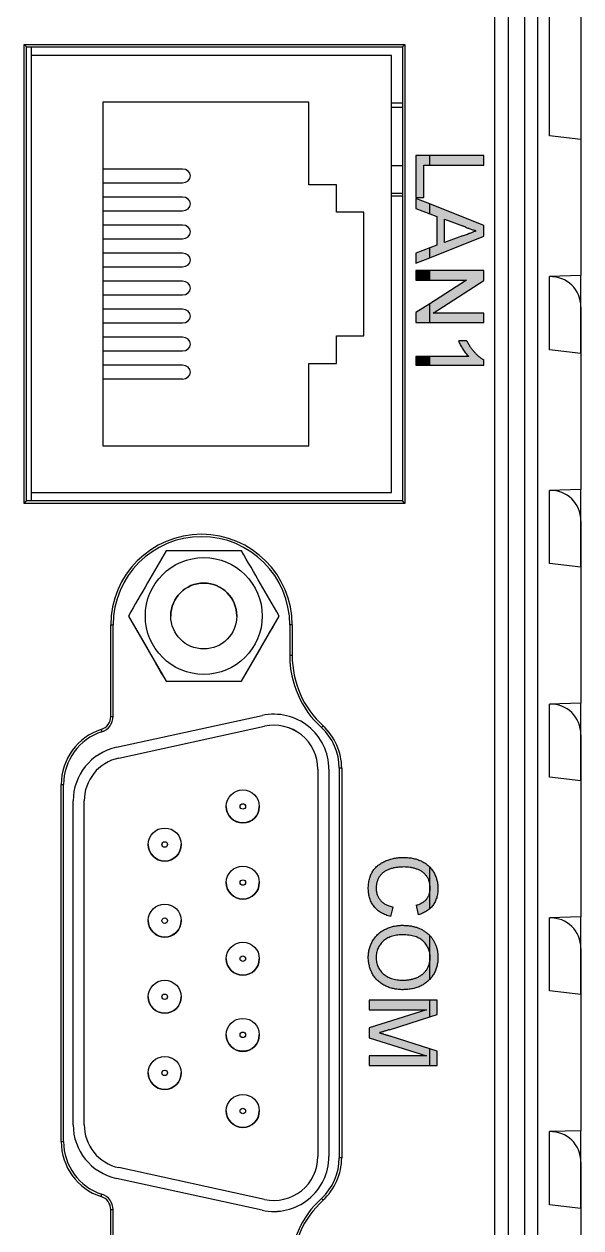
# Model space of a CAD drawing. Extents: x 322 to 1472, y 144 to 807.
# Drawn here: x 1190.16 to 1210.41, y 515.39 to 559.2 of the extents above; entities that cross this region are included whole.
import ezdxf

# ---------------------------------------------------------------- set-up
doc = ezdxf.new("R2010")
doc.units = 0
doc.header["$LTSCALE"] = 2
doc.layers.get('0').update_dxf_attribs({"linetype": 'CONTINUOUS'})
doc.layers.add('DIM', color=7, linetype='CONTINUOUS')

msp = doc.modelspace()

# ---------------------------------------------------------------- hatches: boundary and pattern name
at = {"layer": 'DIM'}
for points in [[(1204.697, 552.893), (1204.697, 554.064), (1204.912, 554.064), (1204.912, 554.412), (1204.412, 554.412), (1204.412, 552.893)], [(1204.912, 554.412), (1204.912, 554.064), (1206.882, 554.064), (1206.882, 554.412)], [(1204.412, 552.851), (1204.412, 552.481), (1204.912, 552.296), (1204.912, 552.652)], [(1204.912, 550.695), (1204.912, 551.051), (1204.412, 550.866), (1204.412, 550.497)], [(1204.412, 550.233), (1204.412, 549.885), (1204.912, 549.885), (1204.912, 550.233)], [(1206.882, 548.682), (1205.039, 548.682), (1206.882, 549.865), (1206.882, 550.233), (1204.912, 550.233), (1204.912, 549.885), (1206.255, 549.885), (1204.912, 549.023), (1204.912, 548.334), (1206.882, 548.334)], [(1204.912, 548.334), (1204.912, 549.023), (1204.412, 548.702), (1204.412, 548.334)], [(1204.912, 546.782), (1204.912, 547.099), (1204.412, 547.099), (1204.412, 546.782)], [(1204.912, 523.682), (1204.912, 523.072), (1205.182, 523.158), (1205.182, 523.682)], [(1204.912, 521.913), (1204.912, 521.307), (1205.182, 521.307), (1205.182, 521.827)]]:
    msp.add_hatch(color=256, dxfattribs=at).paths.add_polyline_path(points, flags=0)
h = msp.add_hatch(color=256, dxfattribs=at)
h.paths.add_polyline_path([(1204.912, 551.051), (1204.912, 550.695), (1206.882, 551.477), (1206.882, 551.87), (1204.912, 552.652), (1204.912, 552.296), (1205.172, 552.2), (1205.172, 551.147)], flags=0)
edge = h.paths.add_edge_path(flags=0)
edge.add_spline(control_points=[(1206.141, 551.842), (1206.177, 551.824), (1206.251, 551.787), (1206.364, 551.742), (1206.479, 551.702), (1206.558, 551.683), (1206.597, 551.674)], knot_values=[0, 0, 0, 0, 0.253641, 0.504392, 0.752706, 1, 1, 1, 1], weights=[1, 1, 1, 1, 1, 1, 1], degree=3, periodic=0)
edge.add_spline(control_points=[(1206.597, 551.674), (1206.581, 551.668), (1206.548, 551.656), (1206.497, 551.636), (1206.441, 551.616), (1206.382, 551.595), (1206.319, 551.571), (1206.251, 551.546), (1206.18, 551.519), (1206.131, 551.501), (1206.106, 551.492)], knot_values=[0, 0, 0, 0, 0.096605, 0.200731, 0.313492, 0.434329, 0.563574, 0.700567, 0.846852, 1, 1, 1, 1], weights=[1, 1, 1, 1, 1, 1, 1, 1, 1, 1, 1], degree=3, periodic=0)
edge.add_line((1206.106, 551.492), (1205.457, 551.252))
edge.add_line((1205.457, 551.252), (1205.457, 552.095))
edge.add_line((1205.457, 552.095), (1206.141, 551.842))
h = msp.add_hatch(color=256, dxfattribs=at)
edge = h.paths.add_edge_path(flags=0)
edge.add_line((1206.264, 547.669), (1205.972, 547.669))
edge.add_spline(control_points=[(1205.972, 547.669), (1205.982, 547.646), (1206.002, 547.598), (1206.038, 547.525), (1206.08, 547.448), (1206.128, 547.369), (1206.178, 547.291), (1206.231, 547.219), (1206.282, 547.155), (1206.319, 547.117), (1206.336, 547.099)], knot_values=[0, 0, 0, 0, 0.109838, 0.228902, 0.358475, 0.497442, 0.637257, 0.767906, 0.88833, 1, 1, 1, 1], weights=[1, 1, 1, 1, 1, 1, 1, 1, 1, 1, 1], degree=3, periodic=0)
edge.add_line((1206.336, 547.099), (1204.912, 547.099))
edge.add_line((1204.912, 547.099), (1204.912, 546.782))
edge.add_line((1204.912, 546.782), (1206.882, 546.782))
edge.add_line((1206.882, 546.782), (1206.882, 546.986))
edge.add_spline(control_points=[(1206.882, 546.986), (1206.855, 547), (1206.798, 547.03), (1206.717, 547.089), (1206.633, 547.16), (1206.55, 547.244), (1206.469, 547.338), (1206.394, 547.441), (1206.325, 547.551), (1206.285, 547.629), (1206.264, 547.669)], knot_values=[0, 0, 0, 0, 0.098002, 0.204968, 0.321636, 0.449148, 0.583023, 0.718831, 0.857343, 1, 1, 1, 1], weights=[1, 1, 1, 1, 1, 1, 1, 1, 1, 1, 1], degree=3, periodic=0)
h = msp.add_hatch(color=256, dxfattribs=at)
edge = h.paths.add_edge_path(flags=0)
edge.add_spline(control_points=[(1202.965, 527.762), (1202.966, 527.78), (1202.967, 527.816), (1202.972, 527.869), (1202.98, 527.92), (1202.994, 527.971), (1203.009, 528.021), (1203.029, 528.07), (1203.053, 528.118), (1203.079, 528.165), (1203.109, 528.21), (1203.144, 528.252), (1203.182, 528.29), (1203.223, 528.326), (1203.268, 528.359), (1203.317, 528.389), (1203.37, 528.415), (1203.445, 528.447), (1203.548, 528.479), (1203.679, 528.506), (1203.82, 528.523), (1203.917, 528.525), (1203.967, 528.526)], knot_values=[0, 0, 0, 0, 0.037896, 0.074888, 0.111902, 0.148473, 0.185284, 0.222382, 0.259519, 0.297485, 0.335548, 0.373317, 0.411646, 0.449821, 0.488878, 0.529099, 0.570274, 0.61293, 0.701931, 0.795625, 0.894657, 1, 1, 1, 1], weights=[1, 1, 1, 1, 1, 1, 1, 1, 1, 1, 1, 1, 1, 1, 1, 1, 1, 1, 1, 1, 1, 1, 1], degree=3, periodic=0)
edge.add_spline(control_points=[(1203.967, 528.526), (1204.006, 528.525), (1204.086, 528.523), (1204.204, 528.509), (1204.32, 528.486), (1204.415, 528.46), (1204.488, 528.434), (1204.541, 528.411), (1204.59, 528.384), (1204.637, 528.354), (1204.68, 528.321), (1204.722, 528.285), (1204.759, 528.244), (1204.795, 528.201), (1204.826, 528.155), (1204.853, 528.105), (1204.877, 528.054), (1204.896, 527.999), (1204.907, 527.957), (1204.911, 527.933), (1204.912, 527.929)], knot_values=[0.126376, 0.126376, 0.126376, 0.126376, 0.211774, 0.296631, 0.381076, 0.465614, 0.507727, 0.548462, 0.588705, 0.628194, 0.667358, 0.706734, 0.746064, 0.785828, 0.826096, 0.866199, 0.906934, 0.948144, 0.990571, 1, 1, 1, 1], weights=[1, 1, 1, 1, 1, 1, 1, 1, 1, 1, 1, 1, 1, 1, 1, 1, 1, 1, 1, 1, 1], degree=3, periodic=0)
edge.add_line((1204.912, 527.929), (1204.912, 528.528))
edge.add_spline(control_points=[(1204.912, 528.528), (1204.903, 528.537), (1204.875, 528.564), (1204.827, 528.606), (1204.767, 528.652), (1204.702, 528.693), (1204.633, 528.731), (1204.56, 528.765), (1204.484, 528.794), (1204.405, 528.819), (1204.323, 528.839), (1204.238, 528.855), (1204.15, 528.866), (1204.058, 528.872), (1203.997, 528.874), (1203.965, 528.874)], knot_values=[0, 0, 0, 0, 0.021235, 0.060479, 0.100194, 0.140642, 0.182171, 0.224269, 0.266891, 0.310213, 0.354656, 0.399873, 0.446523, 0.494726, 0.544128, 0.544128, 0.544128, 0.544128], weights=[1, 1, 1, 1, 1, 1, 1, 1, 1, 1, 1, 1, 1, 1, 1, 1], degree=3, periodic=0)
edge.add_spline(control_points=[(1203.965, 528.874), (1203.936, 528.874), (1203.879, 528.873), (1203.793, 528.867), (1203.709, 528.856), (1203.626, 528.843), (1203.544, 528.824), (1203.464, 528.803), (1203.386, 528.776), (1203.309, 528.746), (1203.235, 528.712), (1203.165, 528.675), (1203.1, 528.633), (1203.039, 528.588), (1202.983, 528.539), (1202.931, 528.487), (1202.884, 528.43), (1202.841, 528.37), (1202.803, 528.306), (1202.77, 528.237), (1202.742, 528.164), (1202.72, 528.086), (1202.702, 528.003), (1202.689, 527.916), (1202.682, 527.824), (1202.681, 527.761), (1202.68, 527.729)], knot_values=[0, 0, 0, 0, 0.044628, 0.088589, 0.132013, 0.174938, 0.217805, 0.260116, 0.302603, 0.345066, 0.386921, 0.427527, 0.466976, 0.505763, 0.543681, 0.581504, 0.619123, 0.656755, 0.69471, 0.733827, 0.773941, 0.815344, 0.858651, 0.903752, 0.950804, 1, 1, 1, 1], weights=[1, 1, 1, 1, 1, 1, 1, 1, 1, 1, 1, 1, 1, 1, 1, 1, 1, 1, 1, 1, 1, 1, 1, 1, 1, 1, 1], degree=3, periodic=0)
edge.add_spline(control_points=[(1202.68, 527.729), (1202.681, 527.698), (1202.683, 527.637), (1202.693, 527.547), (1202.709, 527.461), (1202.731, 527.378), (1202.761, 527.299), (1202.798, 527.224), (1202.84, 527.153), (1202.89, 527.085), (1202.946, 527.022), (1203.007, 526.963), (1203.076, 526.91), (1203.149, 526.862), (1203.229, 526.819), (1203.315, 526.781), (1203.406, 526.747), (1203.47, 526.73), (1203.503, 526.721)], knot_values=[0, 0, 0, 0, 0.0661, 0.129744, 0.191297, 0.251836, 0.311231, 0.369848, 0.428468, 0.487747, 0.547421, 0.607245, 0.667999, 0.729844, 0.793803, 0.859984, 0.928422, 1, 1, 1, 1], weights=[1, 1, 1, 1, 1, 1, 1, 1, 1, 1, 1, 1, 1, 1, 1, 1, 1, 1, 1], degree=3, periodic=0)
edge.add_line((1203.503, 526.721), (1203.584, 527.07))
edge.add_spline(control_points=[(1203.584, 527.07), (1203.559, 527.075), (1203.51, 527.086), (1203.441, 527.108), (1203.376, 527.134), (1203.315, 527.162), (1203.26, 527.196), (1203.208, 527.232), (1203.162, 527.272), (1203.121, 527.316), (1203.084, 527.363), (1203.052, 527.412), (1203.025, 527.464), (1203.004, 527.519), (1202.986, 527.576), (1202.975, 527.636), (1202.967, 527.698), (1202.966, 527.741), (1202.965, 527.762)], knot_values=[0, 0, 0, 0, 0.0751, 0.147009, 0.215625, 0.28139, 0.344928, 0.405992, 0.466034, 0.525613, 0.584239, 0.64163, 0.699112, 0.75679, 0.815312, 0.874889, 0.936664, 1, 1, 1, 1], weights=[1, 1, 1, 1, 1, 1, 1, 1, 1, 1, 1, 1, 1, 1, 1, 1, 1, 1, 1], degree=3, periodic=0)
h = msp.add_hatch(color=256, dxfattribs=at)
edge = h.paths.add_edge_path(flags=0)
edge.add_spline(control_points=[(1204.912, 527.929), (1204.915, 527.913), (1204.921, 527.876), (1204.927, 527.818), (1204.928, 527.775), (1204.928, 527.753)], knot_values=[0, 0, 0, 0, 0.034407, 0.079613, 0.126376, 0.126376, 0.126376, 0.126376], weights=[1, 1, 1, 1, 1, 1], degree=3, periodic=0)
edge.add_spline(control_points=[(1204.928, 527.753), (1204.928, 527.734), (1204.927, 527.697), (1204.922, 527.643), (1204.916, 527.609), (1204.912, 527.593)], knot_values=[0.814708, 0.814708, 0.814708, 0.814708, 0.880064, 0.942852, 1, 1, 1, 1], weights=[1, 1, 1, 1, 1, 1], degree=3, periodic=0)
edge.add_line((1204.912, 527.593), (1204.912, 527.006))
edge.add_spline(control_points=[(1204.912, 527.006), (1204.915, 527.008), (1204.937, 527.029), (1204.976, 527.068), (1205.026, 527.128), (1205.07, 527.191), (1205.108, 527.258), (1205.141, 527.329), (1205.168, 527.404), (1205.188, 527.482), (1205.203, 527.564), (1205.212, 527.649), (1205.213, 527.707), (1205.213, 527.736)], knot_values=[0, 0, 0, 0, 0.009687, 0.069317, 0.129191, 0.188948, 0.249042, 0.308902, 0.370009, 0.432577, 0.496481, 0.562769, 0.631419, 0.631419, 0.631419, 0.631419], weights=[1, 1, 1, 1, 1, 1, 1, 1, 1, 1, 1, 1, 1, 1], degree=3, periodic=0)
edge.add_spline(control_points=[(1205.213, 527.736), (1205.213, 527.763), (1205.212, 527.815), (1205.205, 527.892), (1205.193, 527.968), (1205.177, 528.042), (1205.156, 528.114), (1205.131, 528.185), (1205.101, 528.254), (1205.066, 528.321), (1205.027, 528.386), (1204.984, 528.447), (1204.945, 528.493), (1204.92, 528.52), (1204.912, 528.528)], knot_values=[0.544128, 0.544128, 0.544128, 0.544128, 0.585735, 0.626445, 0.666659, 0.706325, 0.745812, 0.785274, 0.824728, 0.864484, 0.904024, 0.943333, 0.982269, 1, 1, 1, 1], weights=[1, 1, 1, 1, 1, 1, 1, 1, 1, 1, 1, 1, 1, 1, 1], degree=3, periodic=0)
edge.add_line((1204.912, 528.528), (1204.912, 527.929))
h = msp.add_hatch(color=256, dxfattribs=at)
edge = h.paths.add_edge_path(flags=0)
edge.add_line((1204.912, 527.006), (1204.912, 527.593))
edge.add_spline(control_points=[(1204.912, 527.593), (1204.912, 527.592), (1204.908, 527.574), (1204.899, 527.541), (1204.882, 527.494), (1204.861, 527.449), (1204.836, 527.407), (1204.808, 527.367), (1204.775, 527.329), (1204.737, 527.294), (1204.696, 527.261), (1204.65, 527.231), (1204.599, 527.203), (1204.544, 527.177), (1204.484, 527.153), (1204.442, 527.14), (1204.421, 527.133)], knot_values=[0, 0, 0, 0, 0.003457, 0.062287, 0.11979, 0.176199, 0.232209, 0.288001, 0.344743, 0.403401, 0.464075, 0.527558, 0.593923, 0.663543, 0.737477, 0.814708, 0.814708, 0.814708, 0.814708], weights=[1, 1, 1, 1, 1, 1, 1, 1, 1, 1, 1, 1, 1, 1, 1, 1, 1], degree=3, periodic=0)
edge.add_line((1204.421, 527.133), (1204.495, 526.785))
edge.add_spline(control_points=[(1204.495, 526.785), (1204.523, 526.793), (1204.578, 526.81), (1204.656, 526.841), (1204.73, 526.877), (1204.799, 526.918), (1204.859, 526.961), (1204.896, 526.991), (1204.912, 527.006)], knot_values=[0.631419, 0.631419, 0.631419, 0.631419, 0.699058, 0.764256, 0.82751, 0.889369, 0.949567, 1, 1, 1, 1], weights=[1, 1, 1, 1, 1, 1, 1, 1, 1], degree=3, periodic=0)
h = msp.add_hatch(color=256, dxfattribs=at)
edge = h.paths.add_edge_path(flags=0)
edge.add_spline(control_points=[(1204.912, 525.063), (1204.912, 525.061), (1204.908, 525.041), (1204.898, 525.003), (1204.882, 524.95), (1204.86, 524.899), (1204.835, 524.848), (1204.807, 524.8), (1204.775, 524.754), (1204.739, 524.71), (1204.701, 524.669), (1204.66, 524.631), (1204.615, 524.597), (1204.568, 524.564), (1204.517, 524.535), (1204.463, 524.509), (1204.407, 524.486), (1204.348, 524.465), (1204.286, 524.449), (1204.223, 524.434), (1204.157, 524.423), (1204.088, 524.416), (1204.018, 524.411), (1203.97, 524.41), (1203.945, 524.41)], knot_values=[0, 0, 0, 0, 0.003866, 0.042775, 0.081343, 0.120003, 0.158717, 0.197836, 0.237096, 0.275938, 0.314579, 0.353471, 0.392639, 0.432465, 0.472944, 0.514579, 0.556939, 0.600176, 0.644345, 0.68943, 0.736078, 0.783763, 0.832664, 0.883516, 0.883516, 0.883516, 0.883516], weights=[1, 1, 1, 1, 1, 1, 1, 1, 1, 1, 1, 1, 1, 1, 1, 1, 1, 1, 1, 1, 1, 1, 1, 1, 1], degree=3, periodic=0)
edge.add_spline(control_points=[(1203.945, 524.41), (1203.907, 524.411), (1203.834, 524.412), (1203.726, 524.423), (1203.625, 524.441), (1203.53, 524.466), (1203.443, 524.5), (1203.361, 524.539), (1203.287, 524.587), (1203.22, 524.641), (1203.161, 524.702), (1203.108, 524.765), (1203.064, 524.834), (1203.028, 524.906), (1203, 524.983), (1202.98, 525.063), (1202.968, 525.148), (1202.966, 525.205), (1202.965, 525.235)], knot_values=[0, 0, 0, 0, 0.078848, 0.153586, 0.224629, 0.292039, 0.356569, 0.418787, 0.479523, 0.53946, 0.598338, 0.655333, 0.711417, 0.767044, 0.823194, 0.880455, 0.938945, 1, 1, 1, 1], weights=[1, 1, 1, 1, 1, 1, 1, 1, 1, 1, 1, 1, 1, 1, 1, 1, 1, 1, 1], degree=3, periodic=0)
edge.add_spline(control_points=[(1202.965, 525.235), (1202.966, 525.264), (1202.968, 525.32), (1202.98, 525.404), (1202.999, 525.483), (1203.027, 525.559), (1203.063, 525.631), (1203.107, 525.699), (1203.158, 525.764), (1203.218, 525.824), (1203.284, 525.879), (1203.356, 525.926), (1203.434, 525.967), (1203.518, 526), (1203.608, 526.025), (1203.704, 526.043), (1203.805, 526.055), (1203.875, 526.056), (1203.91, 526.056)], knot_values=[0, 0, 0, 0, 0.061577, 0.120881, 0.178852, 0.235792, 0.292697, 0.349742, 0.408261, 0.468412, 0.529574, 0.5907, 0.652798, 0.7167, 0.782799, 0.851875, 0.924036, 1, 1, 1, 1], weights=[1, 1, 1, 1, 1, 1, 1, 1, 1, 1, 1, 1, 1, 1, 1, 1, 1, 1, 1], degree=3, periodic=0)
edge.add_spline(control_points=[(1203.91, 526.056), (1203.954, 526.056), (1204.04, 526.054), (1204.162, 526.043), (1204.276, 526.024), (1204.379, 525.998), (1204.472, 525.963), (1204.557, 525.922), (1204.631, 525.872), (1204.694, 525.814), (1204.749, 525.752), (1204.797, 525.686), (1204.838, 525.617), (1204.871, 525.546), (1204.896, 525.473), (1204.907, 525.424), (1204.912, 525.4)], knot_values=[0.11505, 0.11505, 0.11505, 0.11505, 0.204255, 0.286789, 0.363693, 0.43519, 0.501933, 0.564426, 0.624128, 0.681601, 0.737469, 0.792042, 0.845449, 0.898291, 0.951002, 1, 1, 1, 1], weights=[1, 1, 1, 1, 1, 1, 1, 1, 1, 1, 1, 1, 1, 1, 1, 1, 1], degree=3, periodic=0)
edge.add_line((1204.912, 525.4), (1204.912, 526.033))
edge.add_spline(control_points=[(1204.912, 526.033), (1204.898, 526.048), (1204.856, 526.091), (1204.779, 526.156), (1204.68, 526.223), (1204.572, 526.279), (1204.457, 526.325), (1204.333, 526.361), (1204.201, 526.387), (1204.06, 526.402), (1203.964, 526.404), (1203.914, 526.405)], knot_values=[0, 0, 0, 0, 0.031378, 0.091481, 0.151747, 0.21284, 0.275713, 0.340743, 0.408668, 0.480016, 0.555243, 0.555243, 0.555243, 0.555243], weights=[1, 1, 1, 1, 1, 1, 1, 1, 1, 1, 1, 1], degree=3, periodic=0)
edge.add_spline(control_points=[(1203.914, 526.405), (1203.887, 526.404), (1203.834, 526.404), (1203.755, 526.396), (1203.677, 526.386), (1203.6, 526.37), (1203.524, 526.351), (1203.449, 526.326), (1203.375, 526.298), (1203.303, 526.265), (1203.233, 526.228), (1203.166, 526.187), (1203.103, 526.141), (1203.045, 526.091), (1202.989, 526.038), (1202.937, 525.98), (1202.89, 525.918), (1202.846, 525.852), (1202.807, 525.783), (1202.774, 525.711), (1202.745, 525.637), (1202.721, 525.561), (1202.703, 525.482), (1202.69, 525.401), (1202.682, 525.318), (1202.681, 525.262), (1202.68, 525.233)], knot_values=[0, 0, 0, 0, 0.042093, 0.083554, 0.124992, 0.166052, 0.207381, 0.248618, 0.290057, 0.332021, 0.373735, 0.415036, 0.455409, 0.495952, 0.536368, 0.57703, 0.617971, 0.659396, 0.701152, 0.742753, 0.784285, 0.826186, 0.868591, 0.911466, 0.955303, 1, 1, 1, 1], weights=[1, 1, 1, 1, 1, 1, 1, 1, 1, 1, 1, 1, 1, 1, 1, 1, 1, 1, 1, 1, 1, 1, 1, 1, 1, 1, 1], degree=3, periodic=0)
edge.add_spline(control_points=[(1202.68, 525.233), (1202.681, 525.207), (1202.682, 525.154), (1202.689, 525.077), (1202.701, 525), (1202.717, 524.925), (1202.739, 524.851), (1202.765, 524.779), (1202.796, 524.708), (1202.831, 524.638), (1202.87, 524.571), (1202.915, 524.508), (1202.964, 524.449), (1203.018, 524.393), (1203.076, 524.342), (1203.138, 524.294), (1203.205, 524.251), (1203.276, 524.211), (1203.351, 524.176), (1203.428, 524.145), (1203.508, 524.12), (1203.59, 524.098), (1203.675, 524.082), (1203.762, 524.07), (1203.852, 524.063), (1203.912, 524.062), (1203.943, 524.062)], knot_values=[0, 0, 0, 0, 0.040917, 0.081206, 0.121044, 0.160801, 0.20044, 0.240141, 0.27998, 0.320332, 0.360792, 0.400579, 0.440342, 0.480112, 0.519955, 0.560443, 0.601634, 0.64374, 0.686389, 0.729297, 0.772543, 0.816374, 0.860888, 0.906038, 0.95244, 1, 1, 1, 1], weights=[1, 1, 1, 1, 1, 1, 1, 1, 1, 1, 1, 1, 1, 1, 1, 1, 1, 1, 1, 1, 1, 1, 1, 1, 1, 1, 1], degree=3, periodic=0)
edge.add_spline(control_points=[(1203.943, 524.062), (1203.973, 524.062), (1204.033, 524.064), (1204.121, 524.07), (1204.207, 524.082), (1204.29, 524.096), (1204.371, 524.117), (1204.45, 524.142), (1204.526, 524.17), (1204.599, 524.204), (1204.67, 524.241), (1204.737, 524.283), (1204.799, 524.33), (1204.858, 524.379), (1204.894, 524.416), (1204.912, 524.435), (1204.912, 524.435)], knot_values=[0.449541, 0.449541, 0.449541, 0.449541, 0.496207, 0.541702, 0.58619, 0.629989, 0.672834, 0.715322, 0.757032, 0.798782, 0.839838, 0.880504, 0.920424, 0.959853, 0.999508, 1, 1, 1, 1], weights=[1, 1, 1, 1, 1, 1, 1, 1, 1, 1, 1, 1, 1, 1, 1, 1, 1], degree=3, periodic=0)
edge.add_line((1204.912, 524.435), (1204.912, 525.063))
h = msp.add_hatch(color=256, dxfattribs=at)
edge = h.paths.add_edge_path(flags=0)
edge.add_spline(control_points=[(1204.912, 524.435), (1204.929, 524.454), (1204.963, 524.492), (1205.01, 524.554), (1205.052, 524.62), (1205.09, 524.689), (1205.123, 524.76), (1205.151, 524.834), (1205.174, 524.909), (1205.191, 524.987), (1205.204, 525.067), (1205.212, 525.149), (1205.213, 525.204), (1205.213, 525.232)], knot_values=[0, 0, 0, 0, 0.039075, 0.078943, 0.119531, 0.16026, 0.200515, 0.241091, 0.281573, 0.322633, 0.363954, 0.406442, 0.449541, 0.449541, 0.449541, 0.449541], weights=[1, 1, 1, 1, 1, 1, 1, 1, 1, 1, 1, 1, 1, 1], degree=3, periodic=0)
edge.add_spline(control_points=[(1205.213, 525.232), (1205.212, 525.274), (1205.21, 525.357), (1205.193, 525.478), (1205.167, 525.593), (1205.129, 525.702), (1205.08, 525.806), (1205.021, 525.903), (1204.963, 525.978), (1204.925, 526.02), (1204.912, 526.033)], knot_values=[0.555243, 0.555243, 0.555243, 0.555243, 0.619459, 0.680918, 0.740615, 0.798948, 0.856345, 0.913941, 0.971991, 1, 1, 1, 1], weights=[1, 1, 1, 1, 1, 1, 1, 1, 1, 1, 1], degree=3, periodic=0)
edge.add_line((1204.912, 526.033), (1204.912, 525.4))
edge.add_spline(control_points=[(1204.912, 525.4), (1204.913, 525.398), (1204.918, 525.369), (1204.927, 525.312), (1204.928, 525.258), (1204.928, 525.23)], knot_values=[0, 0, 0, 0, 0.004668, 0.059107, 0.11505, 0.11505, 0.11505, 0.11505], weights=[1, 1, 1, 1, 1, 1], degree=3, periodic=0)
edge.add_spline(control_points=[(1204.928, 525.23), (1204.928, 525.21), (1204.927, 525.171), (1204.922, 525.116), (1204.916, 525.08), (1204.912, 525.063)], knot_values=[0.883516, 0.883516, 0.883516, 0.883516, 0.924418, 0.964445, 1, 1, 1, 1], weights=[1, 1, 1, 1, 1, 1], degree=3, periodic=0)
edge.add_line((1204.912, 525.063), (1204.912, 524.435))
h = msp.add_hatch(color=256, dxfattribs=at)
edge = h.paths.add_edge_path(flags=0)
edge.add_line((1204.912, 521.913), (1203.478, 522.374))
edge.add_spline(control_points=[(1203.478, 522.374), (1203.457, 522.38), (1203.417, 522.393), (1203.358, 522.412), (1203.303, 522.428), (1203.252, 522.444), (1203.205, 522.459), (1203.162, 522.472), (1203.123, 522.484), (1203.098, 522.491), (1203.086, 522.495)], knot_values=[0, 0, 0, 0, 0.160421, 0.310926, 0.450793, 0.580739, 0.700767, 0.810167, 0.910795, 1, 1, 1, 1], weights=[1, 1, 1, 1, 1, 1, 1, 1, 1, 1, 1], degree=3, periodic=0)
edge.add_spline(control_points=[(1203.086, 522.495), (1203.097, 522.498), (1203.12, 522.504), (1203.155, 522.516), (1203.195, 522.527), (1203.238, 522.541), (1203.285, 522.555), (1203.336, 522.571), (1203.391, 522.588), (1203.429, 522.6), (1203.449, 522.606)], knot_values=[0, 0, 0, 0, 0.088319, 0.186505, 0.295433, 0.415481, 0.545022, 0.685685, 0.837474, 1, 1, 1, 1], weights=[1, 1, 1, 1, 1, 1, 1, 1, 1, 1, 1], degree=3, periodic=0)
edge.add_line((1203.449, 522.606), (1204.912, 523.072))
edge.add_line((1204.912, 523.072), (1204.912, 523.682))
edge.add_line((1204.912, 523.682), (1202.712, 523.682))
edge.add_line((1202.712, 523.682), (1202.712, 523.334))
edge.add_line((1202.712, 523.334), (1204.802, 523.334))
edge.add_line((1204.802, 523.334), (1202.712, 522.679))
edge.add_line((1202.712, 522.679), (1202.712, 522.315))
edge.add_line((1202.712, 522.315), (1204.802, 521.656))
edge.add_line((1204.802, 521.656), (1202.712, 521.656))
edge.add_line((1202.712, 521.656), (1202.712, 521.307))
edge.add_line((1202.712, 521.307), (1204.912, 521.307))
edge.add_line((1204.912, 521.307), (1204.912, 521.913))

# ---------------------------------------------------------------- linework, layer by layer
at = {"color": 7, "linetype": 'CONTINUOUS'}
for p, q in [((1207.285, 490.243), (1207.285, 586.243)), ((1207.766, 586.243), (1207.766, 490.243)), ((1208.371, 490.243), (1208.371, 586.243)), ((1208.83, 586.243), (1208.83, 490.243)), ((1209.264, 555.128), (1209.264, 566.978)), ((1210.412, 566.978), (1210.412, 554.993)), ((1190.162, 558.458), (1204.012, 558.458)), ((1190.162, 541.758), (1190.162, 558.458)), ((1190.162, 558.458), (1190.249, 558.37)), ((1190.249, 541.845), (1190.249, 558.37)), ((1190.249, 558.37), (1203.925, 558.37)), ((1190.422, 558.37), (1190.422, 558.053)), ((1204.012, 558.458), (1203.925, 558.37)), ((1203.925, 558.37), (1203.925, 541.845)), ((1204.012, 558.458), (1204.012, 541.758)), ((1190.422, 558.053), (1190.422, 542.153)), ((1203.522, 558.053), (1190.422, 558.053)), ((1203.522, 542.153), (1203.522, 558.053)), ((1200.522, 556.353), (1193.022, 556.353)), ((1193.022, 556.353), (1193.022, 543.853)), ((1200.522, 553.353), (1200.522, 556.353)), ((1203.925, 556.321), (1203.522, 556.321)), ((1203.925, 556.16), (1203.522, 556.16)), ((1210.412, 554.993), (1209.264, 555.128)), ((1210.412, 554.993), (1210.412, 550.043)), ((1204.912, 554.412), (1204.412, 554.412)), ((1204.412, 554.412), (1204.412, 552.893)), ((1206.882, 554.412), (1204.912, 554.412)), ((1204.912, 554.064), (1204.912, 554.412)), ((1206.882, 554.064), (1206.882, 554.412)), ((1195.922, 553.923), (1193.022, 553.923)), ((1203.925, 554.034), (1203.522, 554.034)), ((1204.697, 552.893), (1204.697, 554.064)), ((1204.697, 554.064), (1204.912, 554.064)), ((1204.912, 554.064), (1206.882, 554.064)), ((1193.022, 553.423), (1195.922, 553.423)), ((1201.522, 553.353), (1200.522, 553.353)), ((1201.522, 552.353), (1201.522, 553.353)), ((1195.922, 552.903), (1193.022, 552.903)), ((1203.925, 553.034), (1203.522, 553.034)), ((1203.522, 552.946), (1203.925, 552.946)), ((1204.412, 552.893), (1204.697, 552.893)), ((1204.912, 552.652), (1204.412, 552.851)), ((1204.412, 552.851), (1204.412, 552.481)), ((1193.022, 552.403), (1195.922, 552.403)), ((1204.412, 552.481), (1204.912, 552.296)), ((1206.882, 551.87), (1204.912, 552.652)), ((1204.912, 552.296), (1204.912, 552.652)), ((1202.522, 552.353), (1201.522, 552.353)), ((1202.522, 547.853), (1202.522, 552.353)), ((1204.912, 552.296), (1205.172, 552.2)), ((1205.172, 552.2), (1205.172, 551.147)), ((1205.457, 551.252), (1205.457, 552.095)), ((1205.457, 552.095), (1206.141, 551.842)), ((1195.922, 551.883), (1193.022, 551.883)), ((1206.882, 551.477), (1206.882, 551.87)), ((1193.022, 551.383), (1195.922, 551.383)), ((1204.912, 550.695), (1206.882, 551.477)), ((1205.172, 551.147), (1204.912, 551.051)), ((1206.106, 551.492), (1205.457, 551.252)), ((1195.922, 550.863), (1193.022, 550.863)), ((1204.912, 551.051), (1204.412, 550.866)), ((1204.412, 550.866), (1204.412, 550.497)), ((1204.412, 550.497), (1204.912, 550.695)), ((1204.912, 550.695), (1204.912, 551.051)), ((1193.022, 550.363), (1195.922, 550.363)), ((1204.912, 550.233), (1204.412, 550.233)), ((1204.412, 550.233), (1204.412, 549.885)), ((1206.882, 550.233), (1204.912, 550.233)), ((1204.912, 549.885), (1204.912, 550.233)), ((1206.882, 549.865), (1206.882, 550.233)), ((1195.922, 549.843), (1193.022, 549.843)), ((1204.412, 549.885), (1204.912, 549.885)), ((1204.912, 549.885), (1206.255, 549.885)), ((1206.255, 549.885), (1204.912, 549.023)), ((1205.039, 548.682), (1206.882, 549.865)), ((1210.412, 550.043), (1209.264, 550.008)), ((1209.264, 547.35), (1209.264, 550.008)), ((1210.412, 547.215), (1210.412, 550.043)), ((1193.022, 549.343), (1195.922, 549.343)), ((1204.912, 549.023), (1204.412, 548.702)), ((1204.912, 548.334), (1204.912, 549.023)), ((1210.412, 548.894), (1210.412, 547.215)), ((1195.922, 548.823), (1193.022, 548.823)), ((1204.412, 548.702), (1204.412, 548.334)), ((1206.882, 548.682), (1205.039, 548.682)), ((1206.882, 548.334), (1206.882, 548.682)), ((1193.022, 548.323), (1195.922, 548.323)), ((1204.412, 548.334), (1204.912, 548.334)), ((1204.912, 548.334), (1206.882, 548.334)), ((1195.922, 547.803), (1193.022, 547.803)), ((1201.522, 546.853), (1201.522, 547.853)), ((1201.522, 547.853), (1202.522, 547.853)), ((1206.264, 547.669), (1205.972, 547.669)), ((1193.022, 547.303), (1195.922, 547.303)), ((1210.412, 547.215), (1209.264, 547.35)), ((1210.412, 547.215), (1210.412, 542.265)), ((1195.922, 546.783), (1193.022, 546.783)), ((1200.522, 546.853), (1201.522, 546.853)), ((1200.522, 543.853), (1200.522, 546.853)), ((1204.912, 547.099), (1204.412, 547.099)), ((1204.412, 547.099), (1204.412, 546.782)), ((1204.412, 546.782), (1204.912, 546.782)), ((1206.336, 547.099), (1204.912, 547.099)), ((1204.912, 546.782), (1204.912, 547.099)), ((1204.912, 546.782), (1206.882, 546.782)), ((1206.882, 546.782), (1206.882, 546.986)), ((1193.022, 546.283), (1195.922, 546.283)), ((1193.022, 543.853), (1200.522, 543.853)), ((1190.422, 542.153), (1203.522, 542.153)), ((1190.422, 542.153), (1190.422, 541.845)), ((1210.412, 542.265), (1209.264, 542.23)), ((1209.264, 539.572), (1209.264, 542.23)), ((1210.412, 539.437), (1210.412, 542.265)), ((1190.162, 541.758), (1190.249, 541.845)), ((1204.012, 541.758), (1190.162, 541.758)), ((1203.925, 541.845), (1190.249, 541.845)), ((1204.012, 541.758), (1203.925, 541.845)), ((1210.412, 541.116), (1210.412, 539.437)), ((1210.412, 539.437), (1209.264, 539.572)), ((1210.412, 539.437), (1210.412, 534.487)), ((1193.955, 537.659), (1193.955, 537.658)), ((1193.955, 537.658), (1195.326, 535.283)), ((1198.069, 535.283), (1199.44, 537.658)), ((1199.44, 537.659), (1199.44, 537.658)), ((1193.312, 534.006), (1193.312, 537.332)), ((1193.312, 537.332), (1193.399, 537.332)), ((1193.399, 534.006), (1193.399, 537.332)), ((1199.912, 537.332), (1199.825, 537.332)), ((1199.825, 537.332), (1199.825, 536.216)), ((1199.912, 537.332), (1199.912, 536.216)), ((1199.912, 536.216), (1199.825, 536.216)), ((1195.326, 535.284), (1195.326, 535.283)), ((1195.326, 535.283), (1198.069, 535.283)), ((1198.069, 535.284), (1198.069, 535.283)), ((1210.412, 534.487), (1209.264, 534.452)), ((1209.264, 531.794), (1209.264, 534.452)), ((1210.412, 531.659), (1210.412, 534.487)), ((1193.312, 534.006), (1193.399, 534.006)), ((1193.521, 532.882), (1198.821, 534.039)), ((1193.606, 532.491), (1198.906, 533.648)), ((1193.606, 532.491), (1198.906, 533.648)), ((1198.906, 533.648), (1198.906, 533.648)), ((1201.033, 533.665), (1200.974, 533.601)), ((1192.966, 533.531), (1192.993, 533.447)), ((1210.412, 533.338), (1210.412, 531.659)), ((1193.606, 532.491), (1193.606, 532.491)), ((1200.847, 532.085), (1200.847, 517.993)), ((1201.247, 532.085), (1201.247, 517.993)), ((1201.625, 532.119), (1201.625, 517.946)), ((1201.712, 532.119), (1201.625, 532.119)), ((1201.712, 532.119), (1201.712, 517.946)), ((1210.412, 531.659), (1209.264, 531.794)), ((1191.512, 518.532), (1191.512, 531.532)), ((1191.512, 531.532), (1191.599, 531.532)), ((1191.599, 518.532), (1191.599, 531.532)), ((1210.412, 531.659), (1210.412, 526.709)), ((1191.947, 519.149), (1191.947, 530.928)), ((1192.347, 519.149), (1192.347, 530.928)), ((1197.517, 530.729), (1197.517, 530.728)), ((1198.717, 530.728), (1198.717, 530.729)), ((1194.677, 529.344), (1194.677, 529.343)), ((1195.877, 529.343), (1195.877, 529.344)), ((1204.912, 527.929), (1204.912, 528.528)), ((1197.517, 527.959), (1197.517, 527.958)), ((1198.717, 527.958), (1198.717, 527.959)), ((1204.912, 527.593), (1204.912, 527.929)), ((1204.912, 527.006), (1204.912, 527.593)), ((1203.503, 526.721), (1203.584, 527.07)), ((1204.421, 527.133), (1204.495, 526.785)), ((1194.677, 526.574), (1194.677, 526.573)), ((1195.877, 526.573), (1195.877, 526.574)), ((1210.412, 526.709), (1209.264, 526.674)), ((1209.264, 524.016), (1209.264, 526.674)), ((1210.412, 523.881), (1210.412, 526.709)), ((1204.912, 525.4), (1204.912, 526.033)), ((1204.912, 525.063), (1204.912, 525.4)), ((1210.412, 525.56), (1210.412, 523.881)), ((1197.517, 525.189), (1197.517, 525.188)), ((1198.717, 525.188), (1198.717, 525.189)), ((1204.912, 524.435), (1204.912, 525.063)), ((1210.412, 523.881), (1209.264, 524.016)), ((1194.677, 523.804), (1194.677, 523.803)), ((1195.877, 523.803), (1195.877, 523.804)), ((1204.912, 523.682), (1202.712, 523.682)), ((1202.712, 523.682), (1202.712, 523.334)), ((1205.182, 523.682), (1204.912, 523.682)), ((1204.912, 523.072), (1204.912, 523.682)), ((1205.182, 523.158), (1205.182, 523.682)), ((1210.412, 523.881), (1210.412, 518.931)), ((1202.712, 523.334), (1204.802, 523.334)), ((1204.802, 523.334), (1202.712, 522.679)), ((1203.449, 522.606), (1204.912, 523.072)), ((1204.912, 523.072), (1205.182, 523.158)), ((1202.712, 522.679), (1202.712, 522.315)), ((1197.517, 522.419), (1197.517, 522.418)), ((1198.717, 522.418), (1198.717, 522.419)), ((1202.712, 522.315), (1204.802, 521.656)), ((1204.912, 521.913), (1203.478, 522.374)), ((1205.182, 521.827), (1204.912, 521.913)), ((1204.912, 521.307), (1204.912, 521.913)), ((1205.182, 521.307), (1205.182, 521.827)), ((1204.802, 521.656), (1202.712, 521.656)), ((1202.712, 521.656), (1202.712, 521.307)), ((1202.712, 521.307), (1204.912, 521.307)), ((1204.912, 521.307), (1205.182, 521.307)), ((1194.677, 521.034), (1194.677, 521.033)), ((1195.877, 521.033), (1195.877, 521.034)), ((1197.517, 519.649), (1197.517, 519.648)), ((1198.717, 519.648), (1198.717, 519.649)), ((1191.947, 519.149), (1191.947, 519.149)), ((1210.412, 518.931), (1209.264, 518.896)), ((1209.264, 516.238), (1209.264, 518.896)), ((1210.412, 516.102), (1210.412, 518.931)), ((1191.512, 518.532), (1191.599, 518.532)), ((1201.247, 517.993), (1201.247, 517.992)), ((1201.712, 517.946), (1201.625, 517.946)), ((1210.412, 517.782), (1210.412, 516.102)), ((1198.906, 516.429), (1193.606, 517.586)), ((1198.821, 516.039), (1193.521, 517.195)), ((1193.521, 517.195), (1193.521, 517.195)), ((1198.821, 516.038), (1193.521, 517.195)), ((1192.966, 516.534), (1192.993, 516.617)), ((1201.033, 516.4), (1200.974, 516.464)), ((1193.312, 512.732), (1193.312, 516.059)), ((1193.312, 516.059), (1193.399, 516.059)), ((1193.399, 512.732), (1193.399, 516.059)), ((1198.821, 516.039), (1198.821, 516.038)), ((1210.412, 516.102), (1209.264, 516.238)), ((1210.412, 516.102), (1210.412, 511.153))]:
    msp.add_line(p, q, dxfattribs=at)
for centre, radius in [((1196.697, 537.659), 2.125), ((1196.697, 537.659), 1.2), ((1198.117, 530.729), 0.6), ((1198.117, 530.729), 0.1), ((1195.277, 529.344), 0.6), ((1195.277, 529.344), 0.1), ((1198.117, 527.959), 0.6), ((1198.117, 527.959), 0.1), ((1195.277, 526.574), 0.6), ((1195.277, 526.574), 0.1), ((1198.117, 525.189), 0.6), ((1198.117, 525.189), 0.1), ((1195.277, 523.804), 0.6), ((1195.277, 523.804), 0.1), ((1198.117, 522.419), 0.6), ((1198.117, 522.419), 0.1), ((1195.277, 521.034), 0.6), ((1195.277, 521.034), 0.1), ((1198.117, 519.649), 0.6), ((1198.117, 519.649), 0.1)]:
    msp.add_circle(centre, radius, dxfattribs=at)
for centre, radius, start, end in [((1196.612, 537.332), 3.3, 0, 180), ((1196.612, 537.332), 3.213, 0, 180), ((1196.697, 537.658), 1.2, 360, 180), ((1203.376, 536.216), 3.551, 180, 227.432), ((1203.376, 536.216), 3.464, 180, 227.432), ((1192.812, 534.006), 0.5, 287.9202, 0), ((1192.812, 534.006), 0.587, 287.9202, 0), ((1199.247, 532.085), 2, 0, 102.3105), ((1199.247, 532.085), 1.6, 0, 102.3105), ((1199.247, 532.084), 1.6, 0, 102.3105), ((1199.612, 532.119), 2.013, 0, 47.432), ((1199.612, 532.119), 2.1, 0, 47.432), ((1193.612, 531.532), 2.1, 107.9202, 180), ((1193.612, 531.532), 2.013, 107.9202, 180), ((1193.947, 530.928), 2, 102.3105, 180), ((1193.947, 530.928), 1.6, 102.3105, 180), ((1193.947, 530.928), 1.6, 102.3105, 180), ((1198.117, 530.728), 0.6, 180, 0), ((1195.277, 529.343), 0.6, 180, 0), ((1198.117, 527.958), 0.6, 180, 0), ((1195.277, 526.573), 0.6, 180, 0), ((1198.117, 525.188), 0.6, 180, 0), ((1195.277, 523.803), 0.6, 180, 0), ((1198.117, 522.418), 0.6, 180, 0), ((1195.277, 521.033), 0.6, 180, 0), ((1198.117, 519.648), 0.6, 180, 0), ((1193.947, 519.149), 2, 180, 257.6895), ((1193.947, 519.149), 2, 180, 257.6895), ((1193.947, 519.149), 1.6, 180, 257.6895), ((1193.612, 518.532), 2.1, 180, 252.0798), ((1193.612, 518.532), 2.013, 180, 252.0798), ((1199.247, 517.993), 2, 257.6895, 0), ((1199.247, 517.992), 2, 257.6895, 0), ((1199.247, 517.993), 1.6, 257.6895, 0), ((1199.612, 517.946), 2.013, 312.568, 0), ((1199.612, 517.946), 2.1, 312.568, 0), ((1192.812, 516.059), 0.5, 0, 72.0798), ((1192.812, 516.059), 0.587, 0, 72.0798), ((1203.376, 513.849), 3.551, 132.568, 180), ((1203.376, 513.849), 3.464, 132.568, 180)]:
    msp.add_arc(centre, radius, start, end, dxfattribs=at)
for centre, major_axis, ratio, start_param, end_param in [((1195.922, 553.673), (0.288, 0), 0.868243, 0, 1.570796), ((1195.922, 553.673), (0.288, 0), 0.868243, 4.712389, 6.283185), ((1195.922, 552.653), (0.288, 0), 0.868243, 0, 1.570796), ((1195.922, 552.653), (0.288, 0), 0.868243, 4.712389, 6.283185), ((1195.922, 551.633), (0.288, 0), 0.868243, 0, 1.570796), ((1195.922, 551.633), (0.288, 0), 0.868243, 4.712389, 6.283185), ((1195.922, 550.613), (0.288, 0), 0.868243, 0, 1.570796), ((1195.922, 550.613), (0.288, 0), 0.868243, 4.712389, 6.283185), ((1195.922, 549.593), (0.288, 0), 0.868243, 0, 1.570796), ((1209.212, 548.805), (0.864, 0.897), 0.92858, 5.516308, 7.043471), ((1195.922, 549.593), (0.288, 0), 0.868243, 4.712389, 6.283185), ((1195.922, 548.573), (0.288, 0), 0.868243, 0, 1.570796), ((1195.922, 548.573), (0.288, 0), 0.868243, 4.712389, 6.283185), ((1195.922, 547.553), (0.288, 0), 0.868243, 0, 1.570796), ((1195.922, 547.553), (0.288, 0), 0.868243, 4.712389, 6.283185), ((1195.922, 546.533), (0.288, 0), 0.868243, 0, 1.570796), ((1195.922, 546.533), (0.288, 0), 0.868243, 4.712389, 6.283185), ((1209.212, 541.027), (0.864, 0.897), 0.92858, 5.516308, 7.043471), ((1209.212, 533.249), (0.864, 0.897), 0.92858, 5.516308, 7.043471), ((1209.212, 525.471), (0.864, 0.897), 0.92858, 5.516308, 7.043471), ((1209.212, 517.693), (0.864, 0.897), 0.92858, 5.516308, 7.043471)]:
    msp.add_ellipse(centre, major_axis=major_axis, ratio=ratio, start_param=start_param, end_param=end_param, dxfattribs=at)
for points, knots in [([(1206.106, 551.492), (1206.131, 551.501), (1206.18, 551.519), (1206.251, 551.546), (1206.319, 551.571), (1206.382, 551.595), (1206.441, 551.616), (1206.497, 551.636), (1206.548, 551.656), (1206.581, 551.668), (1206.597, 551.674)], [0, 0, 0, 0, 0.153148, 0.299433, 0.436426, 0.565671, 0.686508, 0.799269, 0.903395, 1, 1, 1, 1]), ([(1206.597, 551.674), (1206.558, 551.683), (1206.479, 551.702), (1206.364, 551.742), (1206.251, 551.787), (1206.177, 551.824), (1206.141, 551.842)], [0, 0, 0, 0, 0.247294, 0.495608, 0.746359, 1, 1, 1, 1]), ([(1206.336, 547.099), (1206.319, 547.117), (1206.282, 547.155), (1206.231, 547.219), (1206.178, 547.291), (1206.128, 547.369), (1206.08, 547.448), (1206.038, 547.525), (1206.002, 547.598), (1205.982, 547.646), (1205.972, 547.669)], [0, 0, 0, 0, 0.11167, 0.232094, 0.362743, 0.502558, 0.641525, 0.771098, 0.890162, 1, 1, 1, 1]), ([(1206.264, 547.669), (1206.285, 547.629), (1206.325, 547.551), (1206.394, 547.441), (1206.469, 547.338), (1206.55, 547.244), (1206.633, 547.16), (1206.717, 547.089), (1206.798, 547.03), (1206.855, 547), (1206.882, 546.986)], [0, 0, 0, 0, 0.142657, 0.281169, 0.416977, 0.550852, 0.678364, 0.795032, 0.901998, 1, 1, 1, 1]), ([(1195.326, 540.034), (1195.101, 539.643), (1194.644, 538.851), (1194.187, 538.06), (1193.955, 537.659)], [0, 0, 0, 0, 0.493505, 1, 1, 1, 1]), ([(1198.069, 540.034), (1197.672, 540.034), (1196.87, 540.034), (1195.949, 540.034), (1195.436, 540.034), (1195.326, 540.034)], [0, 0, 0, 0, 0.435045, 0.878958, 1, 1, 1, 1]), ([(1199.44, 537.659), (1199.214, 538.049), (1198.757, 538.841), (1198.3, 539.633), (1198.069, 540.034)], [0, 0, 0, 0, 0.493505, 1, 1, 1, 1]), ([(1193.955, 537.659), (1194.181, 537.268), (1194.638, 536.476), (1195.095, 535.685), (1195.326, 535.284)], [0, 0, 0, 0, 0.493505, 1, 1, 1, 1]), ([(1198.069, 535.284), (1198.294, 535.674), (1198.751, 536.466), (1199.208, 537.258), (1199.44, 537.659)], [0, 0, 0, 0, 0.493505, 1, 1, 1, 1]), ([(1195.326, 535.284), (1195.436, 535.284), (1195.941, 535.284), (1196.862, 535.284), (1197.663, 535.284), (1198.069, 535.284)], [0, 0, 0, 0, 0.121042, 0.555803, 1, 1, 1, 1]), ([(1202.68, 527.729), (1202.681, 527.761), (1202.682, 527.824), (1202.689, 527.916), (1202.702, 528.003), (1202.72, 528.086), (1202.742, 528.164), (1202.77, 528.237), (1202.803, 528.306), (1202.841, 528.37), (1202.884, 528.43), (1202.931, 528.487), (1202.983, 528.539), (1203.039, 528.588), (1203.1, 528.633), (1203.165, 528.675), (1203.235, 528.712), (1203.309, 528.746), (1203.386, 528.776), (1203.464, 528.803), (1203.544, 528.824), (1203.626, 528.843), (1203.709, 528.856), (1203.793, 528.867), (1203.879, 528.873), (1203.936, 528.874), (1203.965, 528.874)], [0, 0, 0, 0, 0.0491959, 0.0962479, 0.1413486, 0.1846561, 0.2260587, 0.2661731, 0.3052898, 0.3432451, 0.3808773, 0.4184958, 0.4563188, 0.4942367, 0.5330235, 0.5724732, 0.6130788, 0.6549345, 0.6973968, 0.7398841, 0.7821948, 0.8250615, 0.8679875, 0.9114105, 0.9553719, 1, 1, 1, 1]), ([(1203.965, 528.874), (1203.997, 528.874), (1204.058, 528.872), (1204.15, 528.866), (1204.238, 528.855), (1204.323, 528.839), (1204.405, 528.819), (1204.484, 528.794), (1204.56, 528.765), (1204.633, 528.731), (1204.702, 528.693), (1204.767, 528.652), (1204.827, 528.606), (1204.875, 528.564), (1204.903, 528.537), (1204.912, 528.528)], [0, 0, 0, 0, 0.0494014, 0.0976048, 0.1442547, 0.1894721, 0.233915, 0.2772371, 0.3198588, 0.3619567, 0.4034858, 0.4439336, 0.4836492, 0.5228933, 0.5441278, 0.5441278, 0.5441278, 0.5441278]), ([(1203.967, 528.526), (1203.917, 528.525), (1203.82, 528.523), (1203.679, 528.506), (1203.548, 528.479), (1203.445, 528.447), (1203.37, 528.415), (1203.317, 528.389), (1203.268, 528.359), (1203.223, 528.326), (1203.182, 528.29), (1203.144, 528.252), (1203.109, 528.21), (1203.079, 528.165), (1203.053, 528.118), (1203.029, 528.07), (1203.009, 528.021), (1202.994, 527.971), (1202.98, 527.92), (1202.972, 527.869), (1202.967, 527.816), (1202.966, 527.78), (1202.965, 527.762)], [0, 0, 0, 0, 0.105343, 0.204375, 0.298069, 0.38707, 0.429726, 0.470901, 0.511122, 0.550179, 0.588354, 0.626683, 0.664452, 0.702515, 0.740481, 0.777618, 0.814716, 0.851527, 0.888098, 0.925112, 0.962104, 1, 1, 1, 1]), ([(1204.912, 527.929), (1204.911, 527.933), (1204.907, 527.957), (1204.896, 527.999), (1204.877, 528.054), (1204.853, 528.105), (1204.826, 528.155), (1204.795, 528.201), (1204.759, 528.244), (1204.722, 528.285), (1204.68, 528.321), (1204.637, 528.354), (1204.59, 528.384), (1204.541, 528.411), (1204.488, 528.434), (1204.415, 528.46), (1204.32, 528.486), (1204.204, 528.509), (1204.086, 528.523), (1204.006, 528.525), (1203.967, 528.526)], [0.1263757, 0.1263757, 0.1263757, 0.1263757, 0.1358044, 0.1782316, 0.2194414, 0.2601769, 0.3002796, 0.3405476, 0.3803112, 0.419642, 0.4590173, 0.498182, 0.5376702, 0.5779133, 0.6186488, 0.6607616, 0.7452992, 0.8297447, 0.9146021, 1, 1, 1, 1]), ([(1204.912, 528.528), (1204.92, 528.52), (1204.945, 528.493), (1204.984, 528.447), (1205.027, 528.386), (1205.066, 528.321), (1205.101, 528.254), (1205.131, 528.185), (1205.156, 528.114), (1205.177, 528.042), (1205.193, 527.968), (1205.205, 527.892), (1205.212, 527.815), (1205.213, 527.763), (1205.213, 527.736)], [0.5441278, 0.5441278, 0.5441278, 0.5441278, 0.5618584, 0.6007949, 0.6401043, 0.6796434, 0.7193998, 0.7588542, 0.7983155, 0.8378024, 0.8774686, 0.9176828, 0.9583929, 1, 1, 1, 1]), ([(1204.928, 527.753), (1204.928, 527.775), (1204.927, 527.818), (1204.921, 527.876), (1204.915, 527.913), (1204.912, 527.929)], [0, 0, 0, 0, 0.0467628, 0.0919687, 0.1263757, 0.1263757, 0.1263757, 0.1263757]), ([(1203.503, 526.721), (1203.47, 526.73), (1203.406, 526.747), (1203.315, 526.781), (1203.229, 526.819), (1203.149, 526.862), (1203.076, 526.91), (1203.007, 526.963), (1202.946, 527.022), (1202.89, 527.085), (1202.84, 527.153), (1202.798, 527.224), (1202.761, 527.299), (1202.731, 527.378), (1202.709, 527.461), (1202.693, 527.547), (1202.683, 527.637), (1202.681, 527.698), (1202.68, 527.729)], [0, 0, 0, 0, 0.071578, 0.140016, 0.206197, 0.270156, 0.332001, 0.392755, 0.452579, 0.512253, 0.571532, 0.630152, 0.688769, 0.748164, 0.808703, 0.870256, 0.9339, 1, 1, 1, 1]), ([(1202.965, 527.762), (1202.966, 527.741), (1202.967, 527.698), (1202.975, 527.636), (1202.986, 527.576), (1203.004, 527.519), (1203.025, 527.464), (1203.052, 527.412), (1203.084, 527.363), (1203.121, 527.316), (1203.162, 527.272), (1203.208, 527.232), (1203.26, 527.196), (1203.315, 527.162), (1203.376, 527.134), (1203.441, 527.108), (1203.51, 527.086), (1203.559, 527.075), (1203.584, 527.07)], [0, 0, 0, 0, 0.063336, 0.125111, 0.184688, 0.24321, 0.300888, 0.35837, 0.415761, 0.474387, 0.533966, 0.594008, 0.655072, 0.71861, 0.784375, 0.852991, 0.9249, 1, 1, 1, 1]), ([(1204.421, 527.133), (1204.442, 527.14), (1204.484, 527.153), (1204.544, 527.177), (1204.599, 527.203), (1204.65, 527.231), (1204.696, 527.261), (1204.737, 527.294), (1204.775, 527.329), (1204.808, 527.367), (1204.836, 527.407), (1204.861, 527.449), (1204.882, 527.494), (1204.899, 527.541), (1204.908, 527.574), (1204.912, 527.592), (1204.912, 527.593)], [0, 0, 0, 0, 0.0772311, 0.1511652, 0.2207847, 0.2871495, 0.3506325, 0.4113068, 0.4699644, 0.5267072, 0.5824983, 0.6385087, 0.694918, 0.7524204, 0.811251, 0.8147078, 0.8147078, 0.8147078, 0.8147078]), ([(1204.912, 527.593), (1204.916, 527.609), (1204.922, 527.643), (1204.927, 527.697), (1204.928, 527.734), (1204.928, 527.753)], [0.8147078, 0.8147078, 0.8147078, 0.8147078, 0.8718561, 0.9346442, 1, 1, 1, 1]), ([(1205.213, 527.736), (1205.213, 527.707), (1205.212, 527.649), (1205.203, 527.564), (1205.188, 527.482), (1205.168, 527.404), (1205.141, 527.329), (1205.108, 527.258), (1205.07, 527.191), (1205.026, 527.128), (1204.976, 527.068), (1204.937, 527.029), (1204.915, 527.008), (1204.912, 527.006)], [0, 0, 0, 0, 0.0686495, 0.1349374, 0.1988419, 0.2614093, 0.3225168, 0.3823769, 0.4424709, 0.5022278, 0.5621014, 0.6217316, 0.6314186, 0.6314186, 0.6314186, 0.6314186]), ([(1204.912, 527.006), (1204.896, 526.991), (1204.859, 526.961), (1204.799, 526.918), (1204.73, 526.877), (1204.656, 526.841), (1204.578, 526.81), (1204.523, 526.793), (1204.495, 526.785)], [0.6314186, 0.6314186, 0.6314186, 0.6314186, 0.6818513, 0.7420492, 0.8039081, 0.8671622, 0.9323606, 1, 1, 1, 1]), ([(1202.68, 525.233), (1202.681, 525.262), (1202.682, 525.318), (1202.69, 525.401), (1202.703, 525.482), (1202.721, 525.561), (1202.745, 525.637), (1202.774, 525.711), (1202.807, 525.783), (1202.846, 525.852), (1202.89, 525.918), (1202.937, 525.98), (1202.989, 526.038), (1203.045, 526.091), (1203.103, 526.141), (1203.166, 526.187), (1203.233, 526.228), (1203.303, 526.265), (1203.375, 526.298), (1203.449, 526.326), (1203.524, 526.351), (1203.6, 526.37), (1203.677, 526.386), (1203.755, 526.396), (1203.834, 526.404), (1203.887, 526.404), (1203.914, 526.405)], [0, 0, 0, 0, 0.044697, 0.0885336, 0.1314091, 0.1738139, 0.2157145, 0.2572472, 0.298848, 0.3406042, 0.3820294, 0.4229698, 0.4636322, 0.5040475, 0.5445912, 0.5849639, 0.6262652, 0.6679794, 0.7099427, 0.7513819, 0.7926186, 0.8339484, 0.8750081, 0.9164455, 0.9579066, 1, 1, 1, 1]), ([(1203.914, 526.405), (1203.964, 526.404), (1204.06, 526.402), (1204.201, 526.387), (1204.333, 526.361), (1204.457, 526.325), (1204.572, 526.279), (1204.68, 526.223), (1204.779, 526.156), (1204.856, 526.091), (1204.898, 526.048), (1204.912, 526.033)], [0, 0, 0, 0, 0.0752263, 0.1465747, 0.2145003, 0.27953, 0.342403, 0.4034961, 0.4637616, 0.5238644, 0.5552428, 0.5552428, 0.5552428, 0.5552428]), ([(1203.91, 526.056), (1203.875, 526.056), (1203.805, 526.055), (1203.704, 526.043), (1203.608, 526.025), (1203.518, 526), (1203.434, 525.967), (1203.356, 525.926), (1203.284, 525.879), (1203.218, 525.824), (1203.158, 525.764), (1203.107, 525.699), (1203.063, 525.631), (1203.027, 525.559), (1202.999, 525.483), (1202.98, 525.404), (1202.968, 525.32), (1202.966, 525.264), (1202.965, 525.235)], [0, 0, 0, 0, 0.075964, 0.148125, 0.217201, 0.2833, 0.347202, 0.4093, 0.470426, 0.531588, 0.591739, 0.650258, 0.707303, 0.764208, 0.821148, 0.879119, 0.938423, 1, 1, 1, 1]), ([(1204.912, 525.4), (1204.907, 525.424), (1204.896, 525.473), (1204.871, 525.546), (1204.838, 525.617), (1204.797, 525.686), (1204.749, 525.752), (1204.694, 525.814), (1204.631, 525.872), (1204.557, 525.922), (1204.472, 525.963), (1204.379, 525.998), (1204.276, 526.024), (1204.162, 526.043), (1204.04, 526.054), (1203.954, 526.056), (1203.91, 526.056)], [0.1150503, 0.1150503, 0.1150503, 0.1150503, 0.1640479, 0.2167595, 0.2696011, 0.3230085, 0.3775814, 0.4334493, 0.4909219, 0.5506248, 0.6131169, 0.6798607, 0.7513577, 0.8282611, 0.910795, 1, 1, 1, 1]), ([(1204.912, 526.033), (1204.925, 526.02), (1204.963, 525.978), (1205.021, 525.903), (1205.08, 525.806), (1205.129, 525.702), (1205.167, 525.593), (1205.193, 525.478), (1205.21, 525.357), (1205.212, 525.274), (1205.213, 525.232)], [0.5552428, 0.5552428, 0.5552428, 0.5552428, 0.5832517, 0.641302, 0.6988978, 0.7562952, 0.8146278, 0.8743248, 0.9357833, 1, 1, 1, 1]), ([(1203.943, 524.062), (1203.912, 524.062), (1203.852, 524.063), (1203.762, 524.07), (1203.675, 524.082), (1203.59, 524.098), (1203.508, 524.12), (1203.428, 524.145), (1203.351, 524.176), (1203.276, 524.211), (1203.205, 524.251), (1203.138, 524.294), (1203.076, 524.342), (1203.018, 524.393), (1202.964, 524.449), (1202.915, 524.508), (1202.87, 524.571), (1202.831, 524.638), (1202.796, 524.708), (1202.765, 524.779), (1202.739, 524.851), (1202.717, 524.925), (1202.701, 525), (1202.689, 525.077), (1202.682, 525.154), (1202.681, 525.207), (1202.68, 525.233)], [0, 0, 0, 0, 0.04756, 0.093962, 0.139112, 0.183626, 0.227457, 0.270703, 0.313611, 0.35626, 0.398366, 0.439557, 0.480045, 0.519888, 0.559658, 0.599421, 0.639208, 0.679668, 0.72002, 0.759859, 0.79956, 0.839199, 0.878956, 0.918794, 0.959083, 1, 1, 1, 1]), ([(1202.965, 525.235), (1202.966, 525.205), (1202.968, 525.148), (1202.98, 525.063), (1203, 524.983), (1203.028, 524.906), (1203.064, 524.834), (1203.108, 524.765), (1203.161, 524.702), (1203.22, 524.641), (1203.287, 524.587), (1203.361, 524.539), (1203.443, 524.5), (1203.53, 524.466), (1203.625, 524.441), (1203.726, 524.423), (1203.834, 524.412), (1203.907, 524.411), (1203.945, 524.41)], [0, 0, 0, 0, 0.061055, 0.119545, 0.176806, 0.232956, 0.288583, 0.344667, 0.401662, 0.46054, 0.520477, 0.581213, 0.643431, 0.707961, 0.775371, 0.846414, 0.921152, 1, 1, 1, 1]), ([(1204.928, 525.23), (1204.928, 525.258), (1204.927, 525.312), (1204.918, 525.369), (1204.913, 525.398), (1204.912, 525.4)], [0, 0, 0, 0, 0.0559431, 0.110382, 0.1150503, 0.1150503, 0.1150503, 0.1150503]), ([(1205.213, 525.232), (1205.213, 525.204), (1205.212, 525.149), (1205.204, 525.067), (1205.191, 524.987), (1205.174, 524.909), (1205.151, 524.834), (1205.123, 524.76), (1205.09, 524.689), (1205.052, 524.62), (1205.01, 524.554), (1204.963, 524.492), (1204.929, 524.454), (1204.912, 524.435)], [0, 0, 0, 0, 0.043099, 0.0855868, 0.1269077, 0.1679675, 0.2084496, 0.2490254, 0.2892805, 0.3300098, 0.3705977, 0.410466, 0.4495408, 0.4495408, 0.4495408, 0.4495408]), ([(1204.912, 525.063), (1204.916, 525.08), (1204.922, 525.116), (1204.927, 525.171), (1204.928, 525.21), (1204.928, 525.23)], [0.8835157, 0.8835157, 0.8835157, 0.8835157, 0.9190706, 0.9590979, 1, 1, 1, 1]), ([(1203.945, 524.41), (1203.97, 524.41), (1204.018, 524.411), (1204.088, 524.416), (1204.157, 524.423), (1204.223, 524.434), (1204.286, 524.449), (1204.348, 524.465), (1204.407, 524.486), (1204.463, 524.509), (1204.517, 524.535), (1204.568, 524.564), (1204.615, 524.597), (1204.66, 524.631), (1204.701, 524.669), (1204.739, 524.71), (1204.775, 524.754), (1204.807, 524.8), (1204.835, 524.848), (1204.86, 524.899), (1204.882, 524.95), (1204.898, 525.003), (1204.908, 525.041), (1204.912, 525.061), (1204.912, 525.063)], [0, 0, 0, 0, 0.0508516, 0.0997525, 0.1474376, 0.1940858, 0.2391709, 0.2833398, 0.3265771, 0.3689363, 0.4105719, 0.4510506, 0.4908769, 0.5300443, 0.5689367, 0.6075779, 0.6464201, 0.6856794, 0.7247986, 0.763513, 0.8021725, 0.8407404, 0.8796494, 0.8835157, 0.8835157, 0.8835157, 0.8835157]), ([(1204.912, 524.435), (1204.912, 524.435), (1204.894, 524.416), (1204.858, 524.379), (1204.799, 524.33), (1204.737, 524.283), (1204.67, 524.241), (1204.599, 524.204), (1204.526, 524.17), (1204.45, 524.142), (1204.371, 524.117), (1204.29, 524.096), (1204.207, 524.082), (1204.121, 524.07), (1204.033, 524.064), (1203.973, 524.062), (1203.943, 524.062)], [0.4495408, 0.4495408, 0.4495408, 0.4495408, 0.4500332, 0.4896882, 0.5291164, 0.5690368, 0.6097031, 0.6507589, 0.6925093, 0.7342191, 0.7767069, 0.8195518, 0.8633507, 0.9078385, 0.9533337, 1, 1, 1, 1]), ([(1203.449, 522.606), (1203.429, 522.6), (1203.391, 522.588), (1203.336, 522.571), (1203.285, 522.555), (1203.238, 522.541), (1203.195, 522.527), (1203.155, 522.516), (1203.12, 522.504), (1203.097, 522.498), (1203.086, 522.495)], [0, 0, 0, 0, 0.162526, 0.314315, 0.454978, 0.584519, 0.704567, 0.813495, 0.911681, 1, 1, 1, 1]), ([(1203.086, 522.495), (1203.098, 522.491), (1203.123, 522.484), (1203.162, 522.472), (1203.205, 522.459), (1203.252, 522.444), (1203.303, 522.428), (1203.358, 522.412), (1203.417, 522.393), (1203.457, 522.38), (1203.478, 522.374)], [0, 0, 0, 0, 0.089205, 0.189833, 0.299233, 0.419261, 0.549207, 0.689074, 0.839579, 1, 1, 1, 1])]:
    msp.add_open_spline(points, degree=3, knots=knots, dxfattribs=at)

doc.saveas('drawing.dxf')
